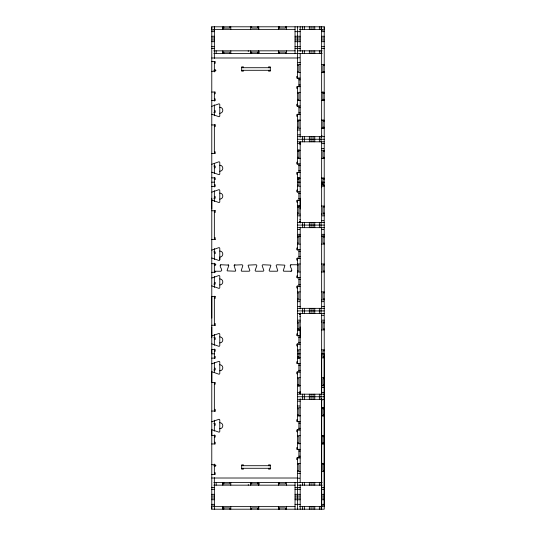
<?xml version="1.0" encoding="UTF-8"?>
<svg xmlns="http://www.w3.org/2000/svg" width="536" height="536" viewBox="0 0 536 536"><rect width="100%" height="100%" fill="white"/><g stroke="black" fill="none" stroke-linecap="round" stroke-linejoin="round"><path stroke-width="0.8" d="M211.78 29.373L211.78 26.8L324.22 26.8L324.22 29.373M324.22 26.8L324.22 509.2L211.78 509.2L211.78 506.627M211.78 337.74L211.78 327.014M211.78 318.069L211.78 296.609L215.211 296.542M211.78 208.986L211.78 198.26M214.353 29.373L214.353 26.8L214.353 58.364M300.187 337.74L300.187 327.014M300.187 208.986L300.187 198.26M321.647 506.627L321.647 484.919M321.647 482.413L321.647 398.925M321.647 393.913L321.647 353.834L324.22 353.834L324.22 506.627M321.647 187.741L321.647 182.166L324.22 182.166L324.22 182.709M324.22 185.168L322.933 185.168L322.933 179.158L324.22 179.158M219.773 259.793L219.787 257.066A3.002 3.002 0 0 0 222.795 254.057A3.002 3.002 0 0 0 219.787 251.056M297.614 264.764L291.068 264.764C288.046 265.755 294.016 270.245 290.994 271.236L283.866 271.209A0.858 0.858 0 0 1 283.269 270.72L284.844 265.675A0.858 0.858 0 0 0 284.676 265.112L277.045 264.764L276.362 265.112A0.858 0.858 0 0 0 276.194 265.675L277.762 270.72A0.858 0.858 0 0 1 277.172 271.209L269.843 271.209A0.858 0.858 0 0 1 269.179 270.325L270.787 265.869A0.858 0.858 0 0 0 270.653 265.112L263.029 264.764A0.858 0.858 0 0 0 262.205 265.869L263.812 270.325A0.858 0.858 0 0 1 263.156 271.209L255.826 271.209A0.858 0.858 0 0 1 255.163 270.325L256.771 265.869A0.858 0.858 0 0 0 255.947 264.764L248.322 265.112A0.858 0.858 0 0 0 248.188 265.869L249.796 270.325A0.858 0.858 0 0 1 249.133 271.209L241.803 271.209A0.858 0.858 0 0 1 241.213 270.72L242.748 265.869A0.858 0.858 0 0 0 242.614 265.112L241.93 264.764L234.299 265.112A0.858 0.858 0 0 0 234.132 265.675L235.706 270.72A0.858 0.858 0 0 1 235.11 271.209L227.291 270.888A0.858 0.858 0 0 1 227.123 270.325L228.765 265.675A0.858 0.858 0 0 0 228.597 265.112L220.966 264.764C217.951 265.755 223.914 270.245 220.899 271.236L214.353 271.236M290.378 265.112L290.874 264.791M220.283 265.112L220.772 264.791M234.299 265.112L234.989 264.764M291.685 270.888L290.994 271.236M222.52 28.086L229.803 28.086L229.817 26.8M278.285 28.086L285.567 28.086L285.581 26.8M213.837 29.373L295.068 29.373M299.524 29.373L322.163 29.373M211.78 29.949L214.353 29.949M321.647 29.949L324.22 29.949M321.647 30.23L322.076 30.23M211.78 31.664L214.353 31.664M295.041 31.664L300.187 31.664M321.647 31.664L324.22 31.664M211.78 36.254L214.353 36.254M295.041 36.24L300.187 36.24M321.647 36.254L324.22 36.254M211.78 37.969L214.353 37.969M295.041 37.956L300.187 37.956M321.647 37.969L324.22 37.969M211.78 39.959L214.353 39.959M295.041 39.959L300.187 39.959M321.647 39.959L324.22 39.959M211.78 41.681L214.353 41.681M295.041 41.681L300.187 41.681M321.647 41.681L324.22 41.681M211.78 46.686L214.353 46.686M295.041 46.686L300.187 46.686M321.647 46.686L324.22 46.686M211.78 48.401L214.353 48.401M295.041 48.401L300.187 48.401M321.647 48.401L324.22 48.401M213.837 50.833L295.115 50.833M297.614 50.833L322.163 50.833M222.52 52.119L229.817 52.119L229.817 53.412M250.406 52.119L259.478 52.119M278.285 52.119L285.581 52.119L285.581 53.412M213.837 53.412L322.163 53.412M297.614 57.794L299.758 57.794M211.78 57.989L297.614 57.989M211.78 61.566L215.211 61.566L215.211 63.282L214.353 63.282M298.043 62.652L300.187 62.652M297.614 64.461L300.187 64.461M321.647 64.461L324.22 64.461M297.614 65.439L298.9 65.439L298.9 71.449L297.614 71.449M324.22 65.439L322.933 65.439L322.933 72.735M241.676 67.717L270.291 67.717M214.353 69.573L215.211 69.573L215.211 71.295L211.78 71.295M213.837 70.29L216.001 70.29M241.676 70.29L270.291 70.29M322.933 71.449L324.22 71.449M297.614 72.427L300.187 72.427M321.647 72.427L324.22 72.427M297.614 76.373L296.756 76.373L296.756 78.088L300.187 78.095M298.9 79.81L300.187 79.81M298.9 84.963L300.187 84.963M300.187 86.678L296.756 86.671L296.756 88.386L297.614 88.386M211.78 92.038L215.211 92.038L215.211 93.753L214.353 93.753M297.614 92.346L300.187 92.346M321.647 92.346L324.22 92.346M297.614 93.324L298.9 93.324L298.9 99.334L297.614 99.334M322.933 93.324L324.22 93.324M214.353 98.905L215.211 98.905L215.211 100.621L211.78 100.621M322.933 99.334L324.22 99.334M300.187 100.312L297.614 100.312L299.544 100.346M321.647 100.312L324.22 100.312L322.076 100.346M297.614 104.265L296.756 104.265L296.756 105.987L300.187 105.974M298.9 107.696L300.187 107.696M214.353 110.704L215.211 110.704L215.211 112.419L213.837 112.419M298.9 112.841L300.187 112.841M300.187 114.563L296.756 114.57L296.756 116.285L297.614 116.285M298.257 120.191L300.187 120.191M321.647 120.191L323.791 120.191M297.614 120.225L300.187 120.225M321.647 120.225L324.22 120.225M297.614 121.203L298.9 121.203L298.9 127.213L297.614 127.213M324.22 121.203L322.933 121.203L322.933 128.499M215.211 124.868L214.353 124.868L214.353 153.624M211.78 124.942L215.211 124.942L215.211 126.657L214.353 126.657M322.933 127.213L324.22 127.213M297.614 128.231L300.187 128.191M321.647 128.191L324.22 128.191M297.614 130.007L299.758 130.007M298.043 134.858L300.187 134.858M321.647 135.809L322.076 135.809M297.614 136.673L324.22 136.673M297.614 139.246L324.22 139.246M297.614 141.819L324.22 141.819M299.758 142.677L300.187 142.677M299.758 142.891L300.187 142.891M298.043 143.628L300.187 143.628M322.076 143.628L324.22 143.628M299.758 144.613L300.187 144.613M321.647 148.485L323.791 148.485M297.614 150.261L300.187 150.294M321.647 150.294L324.22 150.294M297.614 151.279L298.9 151.279M324.22 151.279L322.933 151.279L322.933 157.282L324.22 157.282M214.353 151.835L215.211 151.835L215.211 153.551L211.78 153.551M297.614 157.282L298.9 157.282L298.9 149.497M297.614 158.267L300.187 158.267L298.043 158.301M321.647 158.267L324.22 158.267L322.29 158.301M297.614 162.207L296.756 162.207L296.756 163.922L300.187 163.929M298.753 165.644L300.187 165.644M213.837 166.066L215.211 166.066L215.211 167.788L214.353 167.788M298.753 170.796L300.187 170.796M300.187 172.512L296.756 172.505L296.756 174.227L297.614 174.227M211.78 177.872L215.211 177.872L215.211 179.587L214.353 179.587M297.614 178.146L299.758 178.146M321.647 178.146L323.577 178.146M297.614 178.18L300.187 178.18M321.647 178.18L324.22 178.18M297.614 179.158L298.9 179.158M211.78 182.166L214.353 182.166M297.614 182.166L300.187 182.166M214.353 184.739L215.211 184.739L215.211 186.454L211.78 186.454M297.614 185.168L298.9 185.168L298.9 177.409M297.614 186.146L300.187 186.186M321.647 186.146L324.22 186.186M297.614 190.106L296.756 190.106L296.756 191.821L300.187 191.814M298.753 193.53L300.187 193.53M214.353 196.545L215.211 196.545L215.211 198.26L213.837 198.26M298.753 198.682L300.187 198.682M300.187 200.397L296.756 200.404L296.756 202.119L297.614 202.119M297.614 206.065L300.187 206.065M321.647 206.025L324.22 206.065M297.614 207.043L298.9 207.043M324.22 207.043L322.933 207.043L322.933 213.053L324.22 213.053M214.353 210.702L215.211 210.702M211.78 210.775L215.211 210.775L215.211 212.49L214.353 212.49M297.614 213.053L298.9 213.053L298.9 205.261M297.614 214.031L300.187 214.065M321.647 214.031L324.22 214.031M298.043 215.84L300.187 215.84M322.076 215.84L324.22 215.84M299.758 219.72L300.187 219.72M321.647 220.698L323.791 220.698M299.758 221.435L300.187 221.435M299.758 221.649L300.187 221.649M297.614 222.507L324.22 222.507M297.614 225.08L324.22 225.08M297.614 227.659L324.22 227.659M297.614 229.468L299.758 229.468M321.647 229.468L323.791 229.468M298.043 234.326L300.187 234.326M322.076 234.326L324.22 234.326M298.257 236.095L300.187 236.095M322.29 236.095L324.22 236.095M297.614 236.135L300.187 236.135M321.647 236.135L324.22 236.135M297.614 237.113L298.9 237.113L298.9 243.123L297.614 243.123M324.22 237.113L322.933 237.113L322.933 243.123L324.22 243.123M214.353 237.669L215.211 237.669L215.211 239.391L211.78 239.391M215.211 239.458L214.353 239.458L214.353 210.346M297.614 244.135L300.187 244.101M321.647 244.101L324.22 244.101M297.614 248.041L296.756 248.041L296.756 249.763L300.187 249.769M298.9 251.485L300.187 251.485M213.837 251.907L215.211 251.907L215.211 253.622L214.353 253.622M298.9 256.637L300.187 256.637M300.187 258.352L296.756 258.345L296.756 260.06L297.614 260.06M211.78 263.705L215.211 263.705L215.211 265.427L214.353 265.427M297.614 264.014L300.187 263.98M321.647 264.014L324.22 263.98M214.266 264.764L215.921 264.764M297.614 264.998L298.9 264.998L298.9 271.002L297.614 271.002M324.22 264.998L322.933 264.998L322.933 271.002L324.22 271.002M297.614 272.02L300.187 271.987M321.647 271.987L324.22 271.987M211.78 272.295L215.211 272.295L215.211 271.236M297.614 275.94L296.756 275.94L296.756 277.655L300.187 277.648M298.9 279.363L300.187 279.363M214.353 282.378L215.211 282.378L215.211 284.093L213.837 284.093M298.9 284.515L300.187 284.515M300.187 286.231L296.756 286.237L296.756 287.959L297.614 287.959M297.614 291.899L300.187 291.899M321.647 291.899L324.22 291.899M297.614 292.877L298.9 292.877L298.9 298.887L297.614 298.887M324.22 292.877L322.933 292.877L322.933 298.887L324.22 298.887M214.353 298.331L215.211 298.331L215.211 296.609M297.614 299.905L300.187 299.865M321.647 299.905L324.22 299.865M297.614 301.674L299.758 301.674M321.647 301.674L323.791 301.674M298.043 306.532L300.187 306.532M322.076 306.532L324.22 306.532M297.614 308.341L324.22 308.341M297.614 310.92L324.22 310.92M297.614 313.493L324.22 313.493M299.758 314.351L300.187 314.351M299.758 314.565L300.187 314.565M321.647 315.302L323.791 315.302M299.758 316.28L300.187 316.28M298.043 320.16L300.187 320.16M322.076 320.16L324.22 320.16M297.614 321.969L300.187 321.935M321.647 321.969L324.22 321.969M297.614 322.947L298.9 322.947L298.9 330.739M324.22 322.947L322.933 322.947L322.933 328.957L324.22 328.957M214.353 323.51L215.211 323.51L215.211 325.225M211.78 325.225L215.211 325.298M297.614 328.957L298.9 328.957M297.614 329.935L300.187 329.935M321.647 329.935L324.22 329.935M297.614 333.881L296.756 333.881L296.756 335.596L298.9 335.596L298.9 344.179M297.614 335.603L300.187 335.603M298.753 337.318L300.187 337.318M213.837 337.74L215.211 337.74L215.211 339.456L214.353 339.456M298.753 342.471L300.187 342.471M300.187 344.186L296.756 344.179L296.756 345.894L297.614 345.894M297.614 349.854L300.187 349.814M321.647 349.854L324.22 349.854M297.614 350.832L298.9 350.832L298.9 358.591M324.22 350.832L322.933 350.832L322.933 356.842L324.22 356.842M214.353 351.261L215.211 351.261L215.211 349.546L211.78 349.546L211.78 353.834L214.353 353.834M297.614 353.834L300.187 353.834M214.353 356.413L215.211 356.413L215.211 358.128L211.78 358.128M297.614 356.842L298.9 356.842M297.614 357.82L300.187 357.82M297.614 357.854L299.758 357.854M321.647 357.854L324.22 357.82M297.614 361.773L296.756 361.773L296.756 363.495L300.187 363.488M298.753 365.204L300.187 365.204M214.353 368.212L215.211 368.212L215.211 369.934L213.837 369.934M298.753 370.349L300.187 370.349M300.187 372.071L296.756 372.078L296.756 373.793L297.614 373.793M297.614 377.733L300.187 377.699M321.647 377.733L324.22 377.733M297.614 378.718L298.9 378.718L298.9 386.503M324.22 378.718L322.933 378.718L322.933 384.721L324.22 384.721M214.353 384.165L215.211 384.165L215.211 382.449L211.78 382.449L211.78 371.763A0.864 0.864 0 0 1 212.022 371.796L218.929 374.215A0.858 0.858 0 0 0 219.787 373.358L219.787 362.195A0.858 0.858 0 0 0 218.929 361.338L212.022 363.756A0.858 0.858 0 0 1 211.78 363.797M297.614 384.721L298.9 384.721M297.614 385.706L300.187 385.706M321.647 385.706L324.22 385.706M297.614 385.739L299.758 385.739M321.647 385.739L323.577 385.739M321.647 387.515L323.791 387.515M299.758 391.387L300.187 391.387M298.043 392.372L300.187 392.372M322.076 392.372L324.22 392.372M299.758 393.109L300.187 393.109M299.758 393.323L300.187 393.323M297.614 394.181L324.22 394.181M297.614 396.754L324.22 396.754M297.614 399.327L324.22 399.327M321.647 400.191L322.076 400.191M298.043 401.142L300.187 401.142M297.614 405.993L299.758 405.993M297.614 407.809L300.187 407.809M321.647 407.809L324.22 407.769M297.614 408.787L298.9 408.787L298.9 414.797L297.614 414.797M322.933 408.787L324.22 408.787M214.353 409.343L215.211 409.343L215.211 411.058L211.78 411.058M215.211 411.132L214.353 411.132L214.353 382.376M324.22 414.797L322.933 414.797L322.933 407.501M297.614 415.775L300.187 415.775M321.647 415.775L324.22 415.775M298.257 415.809L300.187 415.809M321.647 415.809L323.791 415.809M297.614 419.715L296.756 419.715L296.756 421.43L300.187 421.437M298.9 423.159L300.187 423.159M213.837 423.581L215.211 423.581L215.211 425.296L214.353 425.296M298.9 428.304L300.187 428.304M300.187 430.026L296.756 430.013L296.756 431.735L297.614 431.735M297.614 435.688L300.187 435.688M321.647 435.688L324.22 435.688M297.614 436.666L298.9 436.666L298.9 442.676L297.614 442.676M322.933 436.666L324.22 436.666M214.353 437.095L215.211 437.095L215.211 435.379L211.78 435.379L211.78 429.718A0.864 0.864 0 0 1 212.022 429.751L218.929 432.17A0.858 0.858 0 0 0 219.787 431.312L219.787 420.15A0.858 0.858 0 0 0 218.929 419.293L212.022 421.711A0.858 0.858 0 0 1 211.78 421.745M214.353 442.247L215.211 442.247L215.211 443.962L211.78 443.962M322.933 442.676L324.22 442.676M297.614 443.654L300.187 443.654M321.647 443.654L324.22 443.654M298.257 443.694L300.187 443.694M321.647 443.694L323.791 443.694M297.614 447.614L296.756 447.614L296.756 449.329L300.187 449.322M298.9 451.037L300.187 451.037M298.9 456.19L300.187 456.19M300.187 457.905L296.756 457.912L296.756 459.627L297.614 459.627M299.544 463.533L297.614 463.533L300.187 463.573M322.076 463.533L324.22 463.533L321.647 463.573M297.614 464.551L298.9 464.551L298.9 470.561L297.614 470.561M322.933 464.551L324.22 464.551M211.78 464.705L215.211 464.705L215.211 466.427L214.353 466.427M213.837 465.71L216.001 465.71M241.676 465.71L270.291 465.71M241.676 468.283L270.291 468.283M324.22 470.561L322.933 470.561L322.933 463.265M297.614 471.539L300.187 471.539M321.647 471.573L324.22 471.539M214.353 472.719L215.211 472.719L215.211 474.434L211.78 474.434M298.043 473.348L300.187 473.348M211.78 478.012L297.614 478.012M297.614 478.206L299.758 478.206M213.837 482.588L322.163 482.588M222.52 483.881L229.817 483.881L229.817 482.588M250.406 483.881L259.478 483.881M278.285 483.881L285.581 483.881L285.581 482.588M213.837 485.167L295.115 485.167M297.614 485.167L322.163 485.167M211.78 487.599L214.353 487.599M295.041 487.599L300.187 487.599M321.647 487.599L324.22 487.599M211.78 489.314L214.353 489.314M295.041 489.314L300.187 489.314M321.647 489.314L324.22 489.314M211.78 494.319L214.353 494.319M295.041 494.319L300.187 494.319M321.647 494.319L324.22 494.319M211.78 496.041L214.353 496.041M295.041 496.041L300.187 496.041M321.647 496.041L324.22 496.041M211.78 498.031L214.353 498.031M295.041 498.045L300.187 498.045M321.647 498.031L324.22 498.031M211.78 499.746L214.353 499.746M321.647 499.746L324.22 499.746M295.041 499.76L300.187 499.76M211.78 504.336L214.353 504.336M295.041 504.336L300.187 504.336M321.647 504.336L324.22 504.336M321.647 505.77L322.076 505.77M211.78 506.051L214.353 506.051M321.647 506.051L324.22 506.051M213.837 506.627L295.068 506.627M299.524 506.627L322.163 506.627M222.52 507.914L229.803 507.914L229.817 509.2M278.285 507.914L285.567 507.914L285.581 509.2M228.102 264.791L228.597 265.112M322.933 91.542L322.933 100.621M322.933 182.709L322.933 185.168M322.933 435.379L322.933 444.458M321.647 26.8L321.647 137.183M321.647 141.819L321.647 222.507M321.647 227.385L321.647 308.615M321.647 313.493L321.647 394.181M321.647 398.817L321.647 509.2M321.071 26.8L321.071 29.373M321.077 50.833L321.077 53.412M321.077 136.673L321.077 141.819M321.077 222.507L321.077 227.659M321.077 308.341L321.077 313.493M321.077 394.181L321.077 399.327M321.077 482.588L321.077 485.167M321.071 506.627L321.077 509.2M319.356 26.8L319.356 29.373M319.356 50.833L319.356 53.412M319.356 136.673L319.356 141.819M319.356 222.507L319.356 227.659M319.356 308.341L319.356 313.493M319.356 394.181L319.356 399.327M319.362 482.588L319.362 485.167M319.356 506.627L319.362 509.2M314.766 26.8L314.766 29.373M314.766 50.833L314.766 53.412M314.766 136.673L314.766 141.819M314.766 222.507L314.766 227.659M314.766 308.341L314.766 313.493M314.766 394.181L314.766 399.327M314.766 482.588L314.766 485.167M314.766 506.627L314.773 509.2M313.051 26.8L313.051 29.373M313.051 50.833L313.051 53.412M313.051 136.673L313.051 141.819M313.051 222.507L313.051 227.659M313.051 308.341L313.051 313.493M313.051 394.181L313.051 399.327M313.051 482.588L313.051 485.167M313.051 506.627L313.051 509.2M311.061 26.8L311.061 29.373M311.061 50.833L311.061 53.412M311.061 136.673L311.061 141.819M311.061 222.507L311.061 227.659M311.061 308.341L311.061 313.493M311.061 394.181L311.061 399.327M311.061 482.588L311.061 485.167M311.061 506.627L311.061 509.2M309.339 26.8L309.339 29.373M309.346 50.833L309.346 53.412M309.346 136.673L309.346 141.819M309.346 222.507L309.346 227.659M309.346 308.341L309.346 313.493M309.346 394.181L309.346 399.327M309.346 482.588L309.346 485.167M309.346 506.627L309.352 509.2M304.334 26.8L304.334 29.373M304.341 50.833L304.341 53.412M304.334 136.673L304.334 141.819M304.334 222.507L304.334 227.659M304.334 308.341L304.334 313.493M304.334 394.181L304.334 399.327M304.341 482.588L304.341 485.167M304.334 506.627L304.348 509.2M302.619 26.8L302.619 29.373M302.619 50.833L302.619 53.412M302.619 136.673L302.619 141.819M302.619 222.507L302.619 227.659M302.619 308.341L302.619 313.493M302.619 394.181L302.619 399.327M302.619 482.588L302.619 485.167M302.619 506.627L302.619 509.2M300.187 26.8L300.187 51.409M300.187 53.345L300.187 137.216M300.187 141.819L300.187 223.056M300.187 227.143L300.187 308.857M300.187 312.944L300.187 394.181M300.187 398.784L300.187 482.655M300.187 484.591L300.187 509.2M298.9 78.088L298.9 86.671M298.9 105.987L298.9 114.57M298.9 163.922L298.9 172.505M298.9 191.821L298.9 200.404M298.9 249.763L298.9 258.345M298.9 277.655L298.9 286.237M298.9 363.495L298.9 372.078M298.9 421.43L298.9 430.013M298.9 449.329L298.9 457.912M297.614 26.8L297.614 78.531M297.614 86.678L297.614 106.651M297.614 114.141L297.614 164.351M297.614 172.512L297.614 192.431M297.614 199.975L297.614 250.191M297.614 257.883L297.614 278.084M297.614 285.809L297.614 336.025M297.614 343.569L297.614 363.488M297.614 371.649L297.614 421.859M297.614 429.349L297.614 449.322M297.614 457.469L297.614 509.2M295.041 26.8L295.041 53.412M295.041 482.588L295.041 509.2M286.559 26.8L286.559 29.373M286.599 50.833L286.559 53.412M286.559 482.588L286.559 485.167M286.599 506.627L286.559 509.2M279.571 26.8L279.571 28.086M279.571 52.119L279.571 53.412M279.571 482.588L279.571 483.881M279.571 507.914L279.571 509.2M278.593 29.373L278.593 26.8L278.559 28.73M278.593 50.833L278.593 53.412L278.559 51.476M278.593 485.167L278.593 482.588L278.559 484.524M278.593 506.627L278.593 509.2L278.559 507.27M268.57 67.717L268.57 66.859L270.291 66.859L270.291 71.147L268.57 71.147L268.57 70.29M268.57 465.71L268.57 464.853L270.291 464.853L270.291 469.141L268.57 469.141L268.57 468.283M258.714 27.443L258.714 29.373L258.68 26.8M258.714 52.763L258.714 50.833L258.68 53.412M258.714 483.238L258.714 485.167L258.68 482.588M258.714 508.557L258.714 506.627L258.68 509.2M257.702 26.8L257.702 28.086L251.692 28.086L251.692 26.8M257.702 52.119L257.702 53.412M257.702 482.588L257.702 483.881M257.702 509.2L257.702 507.914L251.692 507.914L251.692 509.2M251.692 52.119L251.692 53.412M251.692 482.588L251.692 483.881M250.674 26.8L250.714 29.373M250.714 50.833L250.674 53.412M250.714 482.588L250.714 485.167M250.714 506.627L250.674 509.2M248.255 50.833L248.255 51.476M248.255 484.524L248.255 485.167M243.391 67.717L243.391 66.859L241.676 66.859L241.676 71.147L243.391 71.147L243.391 70.29M243.391 465.71L243.391 464.853L241.676 464.853L241.676 469.141L243.391 469.141L243.391 468.283M230.795 26.8L230.795 29.373M230.835 50.833L230.795 53.412M230.795 482.588L230.795 485.167M230.795 506.627L230.795 509.2M223.807 26.8L223.807 28.086M223.807 52.119L223.807 53.412M223.807 482.588L223.807 483.881M223.807 507.914L223.807 509.2M222.795 26.8L222.829 29.373M222.829 50.833L222.829 53.412M222.795 482.588L222.829 485.167M222.829 506.627L222.829 509.2M216.162 50.833L216.162 52.977M216.162 483.023L216.162 485.167M214.353 61.566L214.353 71.938M214.353 92.038L214.353 101.123M214.353 104.842L214.353 115.763M214.353 163.621L214.353 173.651M214.353 177.644L214.353 186.997M214.353 190.675L214.353 201.596M214.353 248.57L214.353 259.484M214.353 263.21L214.353 272.791M214.353 276.516L214.353 287.43M214.353 296.18L214.353 325.298M214.353 334.404L214.353 345.318M214.353 349.003L214.353 358.356M214.353 362.349L214.353 372.379M214.353 420.237L214.353 431.158M214.353 434.877L214.353 443.962M214.353 464.062L214.353 474.434M214.353 477.636L214.353 509.2M211.78 26.8L211.78 509.2M211.78 250.071A0.864 0.864 0 0 0 212.022 250.037L218.929 247.619A0.858 0.858 0 0 1 219.787 248.476L219.787 259.638A0.858 0.858 0 0 1 218.929 260.496L212.022 258.077A0.858 0.858 0 0 0 211.78 258.044M211.78 164.237A0.864 0.864 0 0 0 212.022 164.204L218.929 161.785A0.858 0.858 0 0 1 219.787 162.643L219.787 173.805A0.858 0.858 0 0 1 218.929 174.662L212.022 172.244A0.858 0.858 0 0 0 211.78 172.203M219.787 165.215A3.002 3.002 0 0 1 222.795 168.224A3.002 3.002 0 0 1 219.787 171.225M211.78 192.123A0.864 0.864 0 0 0 212.022 192.082L218.929 189.67A0.858 0.858 0 0 1 219.787 190.528L219.787 201.683A0.858 0.858 0 0 1 218.929 202.541L212.022 200.122A0.858 0.858 0 0 0 211.78 200.089M219.787 193.101A3.002 3.002 0 0 1 222.795 196.102A3.002 3.002 0 0 1 219.787 199.111M211.78 114.255A0.858 0.858 0 0 1 212.022 114.289L218.929 116.707A0.858 0.858 0 0 0 219.787 115.85L219.787 104.688A0.858 0.858 0 0 0 218.929 103.83L212.022 106.249A0.864 0.864 0 0 1 211.78 106.282M219.787 107.267A3.002 3.002 0 0 1 222.795 110.269A3.002 3.002 0 0 1 219.787 113.27M219.787 422.73A3.002 3.002 0 0 1 222.795 425.731A3.002 3.002 0 0 1 219.787 428.733M211.78 277.956A0.858 0.858 0 0 0 212.022 277.923L218.929 275.504A0.858 0.858 0 0 1 219.787 276.362L219.787 287.524A0.858 0.858 0 0 1 218.929 288.381L212.022 285.963A0.864 0.864 0 0 0 211.78 285.923M219.787 278.934A3.002 3.002 0 0 1 222.795 281.943A3.002 3.002 0 0 1 219.787 284.944M219.787 364.775A3.002 3.002 0 0 1 222.795 367.776A3.002 3.002 0 0 1 219.787 370.785M211.78 343.877A0.864 0.864 0 0 1 212.022 343.918L218.929 346.33A0.858 0.858 0 0 0 219.787 345.472L219.787 334.317A0.858 0.858 0 0 0 218.929 333.459L212.022 335.878A0.858 0.858 0 0 1 211.78 335.911M219.787 336.889A3.002 3.002 0 0 1 222.795 339.898A3.002 3.002 0 0 1 219.787 342.899"/></g></svg>
